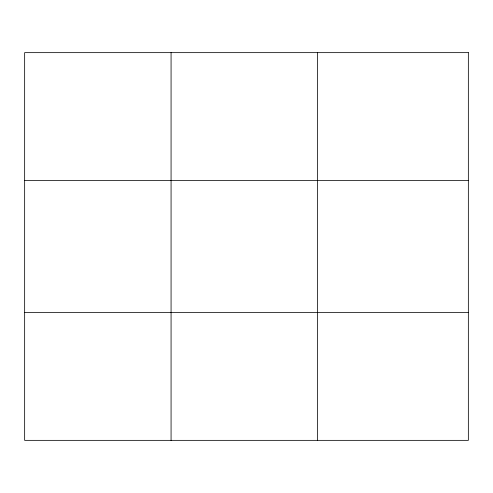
<?xml version="1.0" encoding="UTF-8"?>
<svg xmlns="http://www.w3.org/2000/svg" width="493" height="493" viewBox="0 0 493 493"><rect width="100%" height="100%" fill="white"/><g stroke="black" fill="none" stroke-linecap="round" stroke-linejoin="round"><path stroke-width="0.74" d="M171.071 440.354L171.071 52.646M317.492 440.354L317.492 52.646M24.65 180.592L468.35 180.592M24.65 312.408L468.35 312.408M468.35 52.646L468.35 440.354L24.65 440.354L24.65 52.646L468.35 52.646"/></g></svg>
